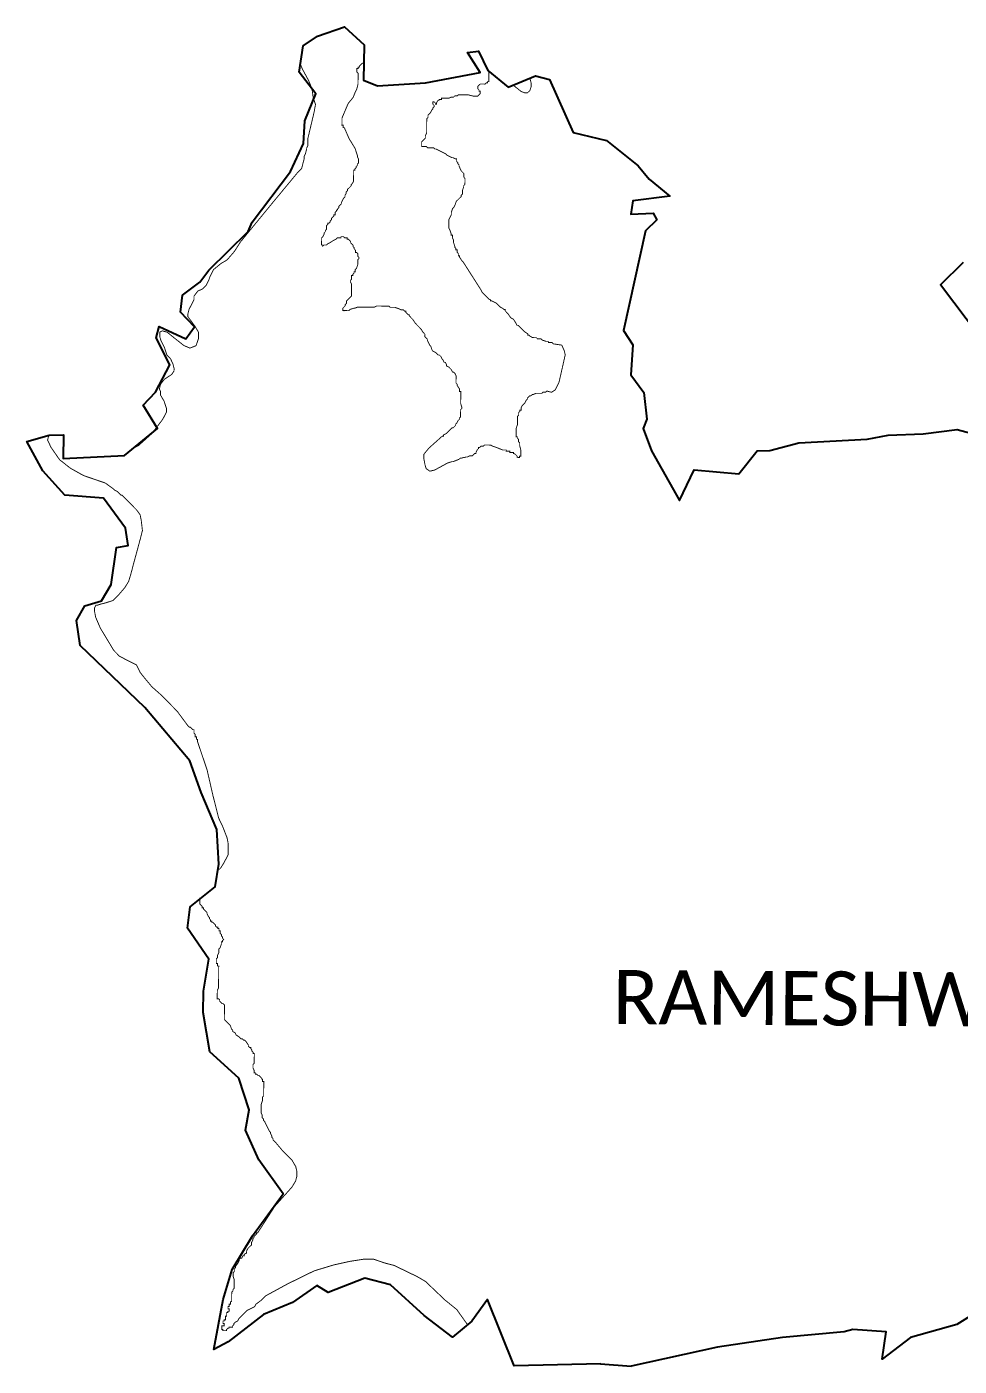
# Model space of a CAD drawing. Header units: metres. Extents: x 319749 to 325959, y 1825850 to 1830940.
# Drawn here: x 319749 to 322854, y 1826482 to 1830940 of the extents above; entities that cross this region are included whole.
import ezdxf

# ---------------------------------------------------------------- set-up
doc = ezdxf.new("R2010")
doc.units = ezdxf.units.M
for name, color, linetype in [('HAZARDS LINE', 1, 'Continuous'), ('village', 3, 'Continuous'), ('VILLAGE NAME', 250, 'Continuous')]:
    doc.layers.add(name, color=color, linetype=linetype)
doc.styles.get("Standard").update_dxf_attribs({"font": 'simplex.shx'})

msp = doc.modelspace()

# ---------------------------------------------------------------- linework, layer by layer
at = {"color": 3, "true_color": 0x00ff00, "flags": 128}
msp.add_lwpolyline([(321659.6, 1826490.3), (321761.3, 1826481.9)], dxfattribs=at)
at = {"layer": 'HAZARDS LINE', "lineweight": 18, "const_width": 3}
for points in [[(320106.5, 1829539.2), (320120.2, 1829545.9), (320164.9, 1829585.8), (320201.6, 1829633.9), (320213.9, 1829658), (320214, 1829670.1), (320206.1, 1829694.3), (320194.2, 1829714.6), (320194.3, 1829726.7), (320190.3, 1829734.8), (320194.5, 1829750.9), (320206.7, 1829766.9), (320231, 1829782.8), (320239.2, 1829794.9), (320239.3, 1829802.9), (320235.4, 1829819.1), (320227.4, 1829835.3), (320215.5, 1829847.5), (320207.6, 1829871.7), (320195.7, 1829896), (320191.8, 1829908.2), (320191.9, 1829924.3), (320200, 1829928.2), (320216.1, 1829924.1), (320236.1, 1829907.8), (320272.2, 1829879.3), (320292.2, 1829871), (320312.5, 1829878.9), (320320.7, 1829903), (320320.9, 1829923.2), (320309, 1829943.5), (320285.1, 1829975.9), (320285.1, 1829984), (320289.3, 1830000.1), (320305.7, 1830032.2), (320305.8, 1830044.3), (320318, 1830060.3), (320334.2, 1830068.2), (320346.4, 1830080.2), (320354.6, 1830096.3), (320358.7, 1830108.4), (320371, 1830132.4), (320395.4, 1830152.4), (320415.6, 1830164.3), (320440, 1830192.3), (320460.5, 1830224.4), (320562.3, 1830348.6), (320651.9, 1830456.7), (320664.1, 1830468.7), (320672.4, 1830500.9), (320672.5, 1830508.9), (320676.5, 1830516.9), (320680.7, 1830533), (320680.7, 1830537.1), (320684.8, 1830545.1), (320685, 1830569.3), (320705.9, 1830657.8), (320710.2, 1830682), (320702.3, 1830706.2), (320698.5, 1830734.5), (320686.7, 1830762.8), (320666.8, 1830799.3), (320659.7, 1830816.2)], [(320871, 1830821), (320864.5, 1830817.8), (320856.4, 1830809.8), (320856.3, 1830805.7), (320852.3, 1830805.8), (320852.3, 1830801.7), (320848.2, 1830801.8), (320848.1, 1830789.7), (320852.1, 1830785.6), (320851.8, 1830749.3), (320847.7, 1830733.2), (320843.6, 1830725.2), (320835.3, 1830705.1), (320819, 1830685.1), (320798.5, 1830636.9), (320798.3, 1830612.7), (320802.3, 1830612.7), (320802.2, 1830604.6), (320806.3, 1830604.6), (320822.1, 1830568.1), (320842, 1830535.7), (320849.8, 1830511.5), (320849.8, 1830507.4), (320853.8, 1830499.3), (320853.7, 1830487.2), (320849.6, 1830483.2), (320849.6, 1830479.2), (320845.5, 1830475.2), (320845.5, 1830471.2), (320841.4, 1830467.2), (320841.4, 1830463.2), (320837.3, 1830463.2), (320837, 1830426.9), (320832.9, 1830418.9), (320828.9, 1830414.9), (320828.8, 1830410.9), (320824.8, 1830406.9), (320816.7, 1830398.9), (320816.6, 1830394.8), (320812.6, 1830390.8), (320812.5, 1830386.8), (320808.4, 1830378.8), (320808.4, 1830374.7), (320804.3, 1830370.7), (320800.2, 1830362.7), (320796.1, 1830354.7), (320796.1, 1830350.6), (320792, 1830346.6), (320788, 1830342.7), (320787.9, 1830338.6), (320783.9, 1830334.6), (320783.8, 1830330.6), (320779.8, 1830330.6), (320779.8, 1830326.6), (320775.7, 1830322.6), (320775.6, 1830314.5), (320771.6, 1830314.6), (320771.6, 1830310.5), (320767.5, 1830306.5), (320763.4, 1830302.5), (320763.4, 1830298.5), (320759.3, 1830294.5), (320759.3, 1830290.5), (320755.3, 1830286.5), (320751.2, 1830286.5), (320751.2, 1830282.5), (320747.1, 1830278.5), (320747, 1830266.4), (320743, 1830262.4), (320742.9, 1830258.4), (320738.9, 1830254.4), (320738.8, 1830250.3), (320734.7, 1830242.3), (320730.7, 1830238.3), (320730.5, 1830214.1), (320734.5, 1830214.1), (320734.5, 1830210), (320738.5, 1830214), (320746.6, 1830214), (320750.6, 1830218), (320758.7, 1830221.9), (320770.9, 1830229.9), (320779, 1830233.9), (320783.1, 1830237.9), (320795.2, 1830237.8), (320795.2, 1830241.8), (320803.3, 1830241.7), (320807.2, 1830237.7), (320815.3, 1830237.6), (320815.3, 1830233.6), (320819.3, 1830233.5), (320823.3, 1830229.5), (320827.3, 1830225.4), (320827.3, 1830221.4), (320835.3, 1830213.2), (320835.2, 1830209.2), (320839.2, 1830205.1), (320839.2, 1830201.1), (320843.2, 1830197), (320843.1, 1830189), (320847.2, 1830188.9), (320851.2, 1830184.9), (320851.1, 1830176.8), (320855.1, 1830172.8), (320855, 1830168.7), (320851, 1830164.7), (320850.9, 1830148.6), (320846.7, 1830136.5), (320842.7, 1830132.5), (320842.6, 1830124.5), (320838.6, 1830124.5), (320838.5, 1830120.5), (320834.5, 1830116.5), (320834.4, 1830112.5), (320830.4, 1830112.5), (320830.3, 1830100.4), (320826.2, 1830096.4), (320826.2, 1830092.4), (320830.2, 1830084.3), (320829.8, 1830043.9), (320825.8, 1830040), (320817.6, 1830032), (320813.6, 1830028), (320813.5, 1830019.9), (320809.4, 1830015.9), (320809.4, 1830011.9), (320805.3, 1830007.9), (320801.3, 1830003.9), (320801.2, 1829995.8), (320805.2, 1829995.8), (320821.4, 1829995.6), (320825.4, 1829999.6), (320837.5, 1830003.6), (320841.6, 1830003.5), (320849.7, 1830007.5), (320906.1, 1830007), (320914.2, 1830011), (320954.5, 1830010.7), (320958.5, 1830006.6), (320974.6, 1830006.5), (320986.7, 1830002.3), (320994.7, 1829998.2), (321002.8, 1829998.2), (321006.8, 1829994.1), (321010.8, 1829994.1), (321010.8, 1829990), (321014.8, 1829986), (321018.8, 1829981.9), (321022.8, 1829981.9), (321022.8, 1829977.8), (321030.8, 1829969.7), (321034.8, 1829965.6), (321042.7, 1829953.5), (321050.7, 1829945.3), (321054.7, 1829941.3), (321058.7, 1829937.2), (321062.7, 1829933.2), (321066.7, 1829925.1), (321070.7, 1829921), (321074.7, 1829916.9), (321074.6, 1829908.9), (321078.6, 1829904.8), (321082.6, 1829900.7), (321082.6, 1829896.7), (321090.5, 1829880.5), (321094.5, 1829876.4), (321098.4, 1829864.3), (321102.4, 1829860.2), (321110.4, 1829856.1), (321118.4, 1829848), (321122.5, 1829848), (321130.5, 1829839.9), (321130.4, 1829835.8), (321134.4, 1829831.8), (321138.4, 1829823.7), (321142.4, 1829823.6), (321146.4, 1829815.5), (321146.3, 1829811.5), (321154.4, 1829807.4), (321158.4, 1829803.3), (321162.4, 1829799.3), (321166.3, 1829791.2), (321170.4, 1829791.1), (321174.4, 1829787.1), (321178.3, 1829779), (321178.3, 1829774.9), (321178.2, 1829762.9), (321178.1, 1829754.8), (321182.1, 1829750.7), (321182.1, 1829746.7), (321190, 1829734.5), (321190, 1829726.5), (321194, 1829726.4), (321193.9, 1829718.4), (321193.9, 1829714.3), (321193.9, 1829710.3), (321193.8, 1829702.2), (321193.7, 1829690.2), (321193.7, 1829686.1), (321197.6, 1829674), (321197.6, 1829670), (321193.5, 1829666), (321193.4, 1829653.9), (321193.4, 1829649.8), (321193.3, 1829645.8), (321193.3, 1829641.8), (321189.2, 1829637.8), (321189.2, 1829633.7), (321185.1, 1829629.7), (321181, 1829621.7), (321177, 1829617.7), (321176.9, 1829613.7), (321172.9, 1829609.7), (321168.8, 1829605.7), (321164.8, 1829605.7), (321160.7, 1829601.7), (321156.7, 1829597.7), (321152.6, 1829593.7), (321144.5, 1829585.7), (321136.4, 1829581.8), (321136.3, 1829577.7), (321132.3, 1829577.8), (321087.6, 1829537.8), (321071.3, 1829517.8), (321071.2, 1829501.7), (321075.1, 1829481.5), (321079, 1829469.4), (321091, 1829461.2), (321107.2, 1829465.1), (321143.6, 1829484.9), (321151.7, 1829488.9), (321163.8, 1829492.8), (321167.9, 1829492.8), (321188.1, 1829500.7), (321192.2, 1829504.7), (321196.2, 1829504.7), (321212.4, 1829508.6), (321216.4, 1829508.5), (321224.5, 1829512.5), (321228.5, 1829512.5), (321232.5, 1829512.4), (321236.6, 1829516.4), (321240.7, 1829520.4), (321244.7, 1829520.4), (321244.7, 1829524.4), (321248.8, 1829532.5), (321252.9, 1829536.5), (321252.9, 1829540.5), (321257, 1829540.4), (321261, 1829544.4), (321265.1, 1829544.4), (321269.1, 1829544.4), (321273.2, 1829548.4), (321277.2, 1829548.3), (321281.2, 1829548.3), (321285.2, 1829548.3), (321289.3, 1829548.2), (321293.3, 1829548.2), (321301.3, 1829544.1), (321313.4, 1829540), (321333.5, 1829531.7), (321345.6, 1829531.6), (321345.5, 1829527.6), (321353.6, 1829527.5), (321357.6, 1829527.5), (321357.6, 1829523.5), (321361.6, 1829523.5), (321369.7, 1829523.4), (321369.7, 1829519.4), (321373.7, 1829519.3), (321377.7, 1829515.3), (321381.7, 1829511.2), (321381.6, 1829507.2), (321385.7, 1829507.1), (321389.7, 1829507.1), (321389.7, 1829511.1), (321393.8, 1829511.1), (321393.8, 1829515.1), (321393.8, 1829519.1), (321393.9, 1829523.2), (321393.9, 1829531.2), (321390, 1829547.4), (321390.1, 1829551.4), (321390.1, 1829555.5), (321386.1, 1829559.5), (321386.1, 1829563.6), (321386.2, 1829567.6), (321382.2, 1829571.7), (321382.2, 1829575.7), (321378.2, 1829575.7), (321378.2, 1829579.8), (321378.3, 1829583.8), (321378.3, 1829587.8), (321378.3, 1829591.9), (321378.4, 1829603.9), (321382.6, 1829616), (321382.7, 1829636.2), (321382.8, 1829644.2), (321386.9, 1829648.2), (321386.9, 1829652.3), (321386.9, 1829656.3), (321391, 1829660.3), (321391, 1829664.3), (321395.1, 1829664.3), (321395.1, 1829672.3), (321399.2, 1829680.4), (321407.3, 1829688.4), (321411.4, 1829696.4), (321415.5, 1829700.4), (321415.5, 1829704.4), (321419.6, 1829708.4), (321423.7, 1829712.4), (321427.7, 1829712.4), (321431.8, 1829716.4), (321435.8, 1829716.4), (321443.9, 1829720.3), (321447.9, 1829720.3), (321452, 1829720.3), (321456, 1829720.2), (321460, 1829720.2), (321464, 1829720.2), (321468.1, 1829724.2), (321476.2, 1829724.1), (321480.2, 1829728.1), (321496.3, 1829723.9), (321508.5, 1829731.9), (321520.8, 1829756), (321529.1, 1829792.2), (321541.7, 1829848.5), (321537.8, 1829864.7), (321529.9, 1829880.9), (321501.7, 1829885.1), (321497.7, 1829889.2), (321493.7, 1829889.2), (321485.6, 1829889.3), (321485.6, 1829893.3), (321477.6, 1829893.4), (321465.5, 1829897.5), (321461.5, 1829901.6), (321457.5, 1829901.6), (321453.5, 1829901.7), (321449.4, 1829901.7), (321445.4, 1829905.8), (321441.4, 1829905.8), (321437.4, 1829905.8), (321433.3, 1829905.9), (321425.3, 1829910), (321421.3, 1829914), (321417.3, 1829914.1), (321417.3, 1829918.1), (321405.3, 1829926.3), (321401.3, 1829930.3), (321397.3, 1829934.4), (321389.3, 1829942.5), (321385.3, 1829946.6), (321381.3, 1829946.6), (321377.3, 1829954.7), (321369.4, 1829966.9), (321361.3, 1829971), (321349.4, 1829987.2), (321341.4, 1829995.3), (321341.4, 1829999.4), (321337.4, 1829999.4), (321333.4, 1830003.5), (321325.4, 1830007.6), (321313.4, 1830019.8), (321305.3, 1830023.9), (321297.3, 1830028), (321293.3, 1830028), (321293.3, 1830032), (321289.3, 1830032.1), (321277.3, 1830044.3), (321273.3, 1830048.3), (321269.3, 1830052.4), (321265.3, 1830056.4), (321261.3, 1830064.5), (321209.6, 1830145.6), (321201.6, 1830157.8), (321197.6, 1830161.8), (321189.7, 1830174), (321189.7, 1830178), (321185.7, 1830178.1), (321185.7, 1830186.1), (321181.8, 1830190.2), (321181.8, 1830198.3), (321177.8, 1830198.3), (321177.8, 1830202.3), (321173.8, 1830206.4), (321173.9, 1830210.4), (321169.9, 1830222.5), (321170, 1830230.6), (321166, 1830238.7), (321166.1, 1830242.7), (321166.1, 1830246.8), (321162.1, 1830246.8), (321162.1, 1830250.8), (321158.2, 1830263), (321154.2, 1830271.1), (321154.2, 1830275.1), (321154.3, 1830279.1), (321154.3, 1830283.2), (321154.3, 1830287.2), (321154.4, 1830291.2), (321154.4, 1830299.3), (321158.5, 1830307.3), (321162.6, 1830315.3), (321162.7, 1830323.4), (321166.8, 1830335.5), (321170.9, 1830339.5), (321175, 1830347.5), (321179.1, 1830359.6), (321183.2, 1830363.5), (321191.3, 1830371.5), (321195.4, 1830375.5), (321195.4, 1830379.6), (321199.5, 1830383.6), (321199.5, 1830387.6), (321199.6, 1830395.7), (321203.7, 1830407.7), (321203.8, 1830411.8), (321207.8, 1830415.8), (321207.9, 1830423.8), (321208, 1830431.9), (321208, 1830435.9), (321204, 1830440), (321204, 1830444), (321204.1, 1830452.1), (321200.1, 1830456.1), (321196.1, 1830460.2), (321192.1, 1830468.3), (321188.2, 1830476.4), (321188.2, 1830480.4), (321184.2, 1830484.5), (321184.2, 1830488.5), (321180.2, 1830492.6), (321180.3, 1830496.6), (321180.3, 1830500.7), (321176.3, 1830500.7), (321168.2, 1830504.8), (321164.2, 1830504.8), (321156.2, 1830508.9), (321148.2, 1830513), (321144.2, 1830517.1), (321128.1, 1830525.3), (321112, 1830533.5), (321108, 1830533.5), (321104, 1830537.6), (321100, 1830537.6), (321091.9, 1830537.7), (321087.9, 1830537.7), (321083.9, 1830537.7), (321079.9, 1830541.8), (321071.8, 1830541.9), (321067.8, 1830541.9), (321063.7, 1830541.9), (321063.8, 1830546), (321063.8, 1830550), (321063.8, 1830554), (321063.9, 1830558.1), (321067.9, 1830562.1), (321072, 1830566.1), (321076.1, 1830570.1), (321076.1, 1830578.1), (321080.2, 1830586.2), (321080.3, 1830590.2), (321080.3, 1830594.2), (321080.3, 1830598.2), (321080.4, 1830602.3), (321080.4, 1830606.3), (321080.4, 1830610.3), (321080.5, 1830614.4), (321080.5, 1830618.4), (321080.5, 1830622.4), (321080.6, 1830626.5), (321080.6, 1830634.5), (321084.7, 1830638.5), (321084.8, 1830646.6), (321088.8, 1830650.6), (321092.9, 1830654.6), (321097, 1830662.6), (321101.1, 1830666.6), (321101.1, 1830670.6), (321105.2, 1830674.6), (321105.2, 1830678.7), (321101.2, 1830682.7), (321101.2, 1830686.8), (321101.3, 1830690.8), (321105.3, 1830690.8), (321109.3, 1830686.7), (321109.3, 1830682.7), (321113.3, 1830682.6), (321113.3, 1830686.7), (321117.4, 1830694.7), (321121.5, 1830694.7), (321121.5, 1830698.7), (321129.6, 1830698.6), (321129.6, 1830702.7), (321133.6, 1830702.6), (321137.6, 1830702.6), (321145.7, 1830702.5), (321153.8, 1830702.5), (321161.9, 1830706.4), (321165.9, 1830706.4), (321169.9, 1830706.4), (321174, 1830710.4), (321178, 1830710.3), (321182.1, 1830710.3), (321186.1, 1830714.3), (321190.1, 1830714.3), (321194.2, 1830714.2), (321198.2, 1830714.2), (321202.2, 1830714.2), (321206.3, 1830714.1), (321210.3, 1830714.1), (321214.3, 1830714.1), (321218.4, 1830714), (321234.5, 1830709.9), (321242.5, 1830709.8), (321246.5, 1830709.8), (321250.6, 1830709.7), (321254.6, 1830713.7), (321258.7, 1830717.7), (321258.7, 1830721.7), (321258.8, 1830725.8), (321254.7, 1830725.8), (321254.8, 1830729.8), (321250.8, 1830733.9), (321250.8, 1830737.9), (321250.8, 1830742), (321254.9, 1830746), (321259, 1830750), (321263, 1830749.9), (321267, 1830749.9), (321271.1, 1830749.9), (321275.1, 1830749.8), (321279.2, 1830753.8), (321283.2, 1830753.8), (321283.2, 1830757.8), (321287.3, 1830757.8), (321287.3, 1830761.8), (321287.3, 1830765.9), (321287.4, 1830769.9), (321287.5, 1830782), (321287.5, 1830786), (321287.5, 1830790), (321287.5, 1830791.9)], [(321368.1, 1830746.4), (321395.8, 1830724.6), (321407.9, 1830720.5), (321415.9, 1830720.4), (321424.1, 1830728.4), (321428.2, 1830740.5), (321428.3, 1830752.6), (321424.4, 1830768.7), (321423.8, 1830769.3)], [(320385, 1828131), (320386.6, 1828132.5), (320386.6, 1828136.6), (320390.7, 1828136.5), (320394.7, 1828140.5), (320407, 1828160.6), (320411.1, 1828168.6), (320419.3, 1828184.7), (320419.6, 1828221), (320415.7, 1828241.2), (320399.9, 1828281.6), (320388, 1828305.9), (320368.5, 1828382.7), (320349.1, 1828467.5), (320317.6, 1828560.5), (320317.7, 1828568.6), (320313.6, 1828568.6), (320313.7, 1828576.6), (320309.7, 1828576.7), (320309.7, 1828584.7), (320305.7, 1828588.8), (320305.8, 1828600.9), (320301.8, 1828600.9), (320297.8, 1828605), (320293.8, 1828609.1), (320289.8, 1828609.1), (320285.8, 1828613.2), (320249.9, 1828661.8), (320198, 1828714.7), (320165.9, 1828743.2), (320142, 1828771.6), (320126, 1828791.9), (320114.1, 1828816.2), (320098.1, 1828824.4), (320074, 1828836.7), (320057.9, 1828844.9), (320038, 1828865.2), (320026, 1828885.5), (319994.2, 1828938.1), (319978.4, 1828974.6), (319974.5, 1828994.7), (319974.6, 1829006.8), (319978.7, 1829014.9), (319982.8, 1829014.8), (319994.9, 1829018.8), (320011.1, 1829022.7), (320035.3, 1829030.5), (320055.6, 1829050.5), (320076, 1829074.5), (320088.2, 1829094.6), (320096.5, 1829122.7), (320104.9, 1829154.9), (320125.7, 1829231.4), (320134, 1829263.5), (320130.2, 1829295.8), (320126.4, 1829316), (320114.4, 1829332.3), (320070.4, 1829377), (320066.4, 1829381), (320062.4, 1829381.1), (320054.4, 1829389.2), (320050.4, 1829393.3), (320042.4, 1829397.4), (320038.4, 1829401.4), (320010.3, 1829421.8), (319962.1, 1829438.3), (319938, 1829446.6), (319893.9, 1829471.2), (319857.8, 1829499.7), (319829.9, 1829540.2), (319818, 1829564.5), (319822.2, 1829580.6), (319822.5, 1829580.9)], [(321216, 1826620), (321212.5, 1826625.8), (321180.6, 1826670.5), (321140.6, 1826703), (321076.6, 1826764), (321048.5, 1826780.4), (320972.2, 1826817.3), (320940.1, 1826825.7), (320903.9, 1826838.1), (320871.6, 1826838.3), (320823.2, 1826830.7), (320770.7, 1826819), (320706, 1826799.4), (320617, 1826755.8), (320544.1, 1826716.1), (320536, 1826708.1), (320527.8, 1826700.1), (320511.6, 1826688.1), (320507.5, 1826680.1), (320483.2, 1826668.2), (320479.2, 1826664.2), (320475.1, 1826660.2), (320467, 1826652.2), (320462.9, 1826648.2), (320454.8, 1826640.2), (320450.7, 1826632.2), (320442.6, 1826628.2), (320438.5, 1826624.2), (320438.5, 1826620.2), (320434.4, 1826616.2), (320434.4, 1826612.2), (320422.3, 1826612.3), (320422.3, 1826608.2), (320418.2, 1826608.3), (320414.2, 1826604.3), (320414.1, 1826600.2), (320402, 1826600.3), (320402.1, 1826604.4), (320398.1, 1826604.4), (320398.2, 1826616.5), (320406.2, 1826616.4), (320406.3, 1826624.5), (320402.3, 1826624.5), (320402.3, 1826632.6), (320406.3, 1826632.6), (320406.4, 1826636.6), (320410.4, 1826636.6), (320410.5, 1826648.6), (320414.5, 1826648.6), (320414.6, 1826660.7), (320418.7, 1826660.7), (320418.7, 1826664.7), (320422.7, 1826664.7), (320422.8, 1826672.7), (320418.8, 1826672.8), (320418.8, 1826680.8), (320422.9, 1826680.8), (320422.9, 1826688.9), (320427, 1826688.8), (320427, 1826696.9), (320431.1, 1826696.9), (320431.3, 1826729.1), (320435.4, 1826733.1), (320435.4, 1826737.1), (320439.5, 1826741.1), (320439.7, 1826769.4), (320435.8, 1826781.5), (320435.9, 1826793.6), (320440, 1826797.6), (320440, 1826805.6), (320444.1, 1826809.6), (320444.1, 1826813.7), (320452.3, 1826825.7), (320456.4, 1826833.7), (320456.4, 1826837.8), (320460.5, 1826841.8), (320464.5, 1826841.7), (320468.6, 1826849.8), (320472.7, 1826849.7), (320472.7, 1826853.7), (320476.8, 1826857.7), (320480.8, 1826857.7), (320480.9, 1826865.8), (320485, 1826873.8), (320489, 1826877.8), (320497.1, 1826885.8), (320497.2, 1826893.9), (320501.3, 1826901.9), (320501.3, 1826905.9), (320505.4, 1826909.9), (320505.4, 1826914), (320509.5, 1826918), (320513.6, 1826921.9), (320513.6, 1826926), (320517.6, 1826925.9), (320574.8, 1827014.2), (320631.8, 1827078.2), (320644, 1827098.3), (320648.2, 1827114.4), (320648.3, 1827130.5), (320644.4, 1827146.6), (320632.5, 1827166.9), (320616.5, 1827183.2), (320600.5, 1827199.4), (320576.6, 1827227.8), (320568.6, 1827236), (320568.6, 1827240), (320564.6, 1827244.1), (320564.7, 1827248.1), (320560.7, 1827256.2), (320560.7, 1827260.2), (320556.7, 1827264.3), (320544.8, 1827288.6), (320540.9, 1827296.7), (320536.9, 1827300.7), (320536.9, 1827304.8), (320532.9, 1827308.8), (320533, 1827316.9), (320529, 1827325), (320529.3, 1827353.2), (320533.4, 1827365.3), (320533.5, 1827377.4), (320537.6, 1827381.4), (320538, 1827429.8), (320533.9, 1827429.8), (320534, 1827437.8), (320530, 1827437.9), (320530, 1827441.9), (320526, 1827446), (320522, 1827450), (320518, 1827450.1), (320514, 1827454.1), (320509.9, 1827454.2), (320510, 1827458.2), (320505.9, 1827458.2), (320506, 1827466.3), (320502, 1827474.4), (320502.1, 1827486.5), (320506.2, 1827490.5), (320506.5, 1827522.7), (320502.5, 1827522.8), (320502.5, 1827526.8), (320498.5, 1827530.9), (320498.5, 1827534.9), (320494.5, 1827539), (320494.6, 1827543), (320490.5, 1827543), (320486.5, 1827547.1), (320486.6, 1827551.1), (320478.6, 1827563.3), (320474.6, 1827567.4), (320470.6, 1827567.4), (320466.6, 1827571.5), (320462.5, 1827571.5), (320454.6, 1827579.6), (320446.5, 1827583.7), (320442.6, 1827591.8), (320434.5, 1827595.9), (320434.6, 1827599.9), (320430.6, 1827604), (320426.6, 1827616.1), (320422.6, 1827620.2), (320414.6, 1827628.3), (320410.6, 1827632.4), (320406.7, 1827636.5), (320407.1, 1827684.8), (320403.1, 1827688.9), (320399, 1827688.9), (320391, 1827697.1), (320391.1, 1827701.1), (320387.1, 1827705.2), (320383, 1827705.2), (320383.3, 1827733.4), (320387.4, 1827741.5), (320388, 1827814), (320383.9, 1827814.1), (320384, 1827822.1), (320380, 1827822.2), (320380.1, 1827838.3), (320384.2, 1827842.3), (320384.2, 1827850.3), (320388.3, 1827858.4), (320388.4, 1827870.5), (320392.5, 1827874.5), (320396.6, 1827886.5), (320396.7, 1827894.6), (320400.7, 1827894.5), (320400.8, 1827898.6), (320404.8, 1827902.6), (320400.8, 1827906.6), (320400.9, 1827910.7), (320396.9, 1827914.7), (320396.9, 1827918.8), (320392.9, 1827922.8), (320393, 1827930.9), (320388.9, 1827930.9), (320389, 1827939), (320385, 1827939), (320385, 1827943.1), (320381, 1827943.1), (320377, 1827947.2), (320377, 1827951.2), (320373, 1827955.3), (320369, 1827959.3), (320365, 1827959.4), (320365, 1827963.4), (320361, 1827963.4), (320361, 1827967.5), (320357, 1827971.5), (320357.1, 1827975.5), (320353.1, 1827979.6), (320349.1, 1827987.7), (320349.1, 1827991.7), (320345.1, 1827995.8), (320337.2, 1828003.9), (320337.2, 1828008), (320333.2, 1828008), (320333.2, 1828012), (320329.2, 1828016.1), (320325.2, 1828020.2), (320325.4, 1828040.3), (320329.4, 1828040.3), (320329.4, 1828040.6)]]:
    msp.add_lwpolyline(points, dxfattribs=at)
msp.add_lwpolyline([(320805.2, 1829991.7), (320805.2, 1829995.8)], close=True, dxfattribs=at)
at = {"layer": 'village', "color": 3, "true_color": 0x00ff00}
for points in [[(321660.7, 1826490.4, 0), (321372.3, 1826483.3, 0), (321283.1, 1826703.7, 0), (321230.3, 1826632, 0), (321166.5, 1826578.7, 0), (321071.8, 1826650.8, 0), (320959.7, 1826753.3, 0), (320874.6, 1826774.8, 0), (320752.4, 1826727.8, 0), (320714.7, 1826750.3, 0), (320633.3, 1826694.3, 0), (320536.7, 1826654.3, 0), (320419.2, 1826563.4, 0), (320372.1, 1826537.6, 0), (320403.2, 1826704, 0), (320432.9, 1826804.2, 0), (320500, 1826916.3, 0), (320602.2, 1827056.1, 0), (320521.5, 1827169.4, 0), (320476.7, 1827267.2, 0), (320489, 1827334.9, 0), (320455.5, 1827441.1, 0), (320358, 1827528.1, 0), (320336, 1827659, 0), (320337.7, 1827730.9, 0), (320354.9, 1827836.9, 0), (320283.9, 1827939.7, 0), (320292.5, 1828011.4, 0), (320376.5, 1828077.9, 0), (320388.6, 1828153.1, 0), (320381.2, 1828268.9, 0), (320329.5, 1828391.8, 0), (320291.7, 1828497.6, 0), (320142.5, 1828674.3, 0), (319927.1, 1828880.9, 0), (319914.1, 1828964.3, 0), (319942.3, 1829012.5, 0), (319998.2, 1829029.4, 0), (320029.7, 1829084.1, 0), (320048.1, 1829206.8, 0), (320086.6, 1829213.3, 0), (320078, 1829271.2, 0), (320004.4, 1829371, 0), (319875.7, 1829381.2, 0), (319802, 1829462.2, 0), (319748.9, 1829559.5, 0), (319823.2, 1829581.1, 0), (319871.6, 1829582.1, 0), (319870.2, 1829503.2, 0), (320074.8, 1829512.9, 0), (320184.6, 1829603.7, 0), (320136.1, 1829681.1, 0), (320177.4, 1829724.7, 0), (320225.4, 1829814.9, 0), (320179.9, 1829904.9, 0), (320190, 1829942.3, 0), (320278.1, 1829902.1, 0), (320307.1, 1829942.1, 0), (320260.2, 1829990.8, 0), (320267.4, 1830046.9, 0), (320324.8, 1830090.7, 0), (320355, 1830129.8, 0), (320486, 1830258.7, 0), (320499.8, 1830290.3, 0), (320627.2, 1830459.3, 0), (320670.2, 1830551.5, 0), (320674.4, 1830627.2, 0), (320711.9, 1830717.2, 0), (320655.4, 1830789.3, 0), (320669.5, 1830876.6, 0), (320717.4, 1830909.1, 0), (320807.1, 1830940.5, 0), (320872.1, 1830880.8, 0), (320870, 1830762.6, 0), (320916.4, 1830743.5, 0), (321076.2, 1830754.3, 0), (321258.6, 1830788.4, 0), (321216.2, 1830855.2, 0), (321252.7, 1830859.8, 0), (321284.1, 1830794.7, 0), (321351.4, 1830739.5, 0), (321442.8, 1830777.1, 0), (321489.7, 1830765.5, 0), (321568.3, 1830588.2, 0), (321679.4, 1830561.9, 0), (321784.1, 1830478.1, 0), (321821.2, 1830432.9, 0), (321890, 1830376.3, 0), (321766.8, 1830361.2, 0), (321760.7, 1830316.3, 0), (321834.7, 1830320, 0), (321846.7, 1830298.1, 0), (321809.5, 1830261.8, 0), (321736.2, 1829929.4, 0), (321766.5, 1829881.3, 0), (321760.2, 1829782.3, 0), (321803.6, 1829723.4, 0), (321813.5, 1829634.3, 0), (321801.1, 1829603.8, 0), (321828.5, 1829529, 0), (321922.3, 1829363.1, 0), (321971.3, 1829466.2, 0), (322120.4, 1829452.7, 0), (322181.1, 1829529.2, 0), (322222.7, 1829530.6, 0), (322319.3, 1829555.4, 0), (322546.9, 1829567.9, 0), (322617.4, 1829580.6, 0), (322733.8, 1829585, 0), (322846.7, 1829600.3, 0), (322958.4, 1829570.5, 0)], [(322921.1, 1829909, 0), (322791.2, 1830081.1, 0), (322867.5, 1830157, 0)], [(322916.6, 1826664.7, 0), (322845.7, 1826620.3, 0), (322691.3, 1826577, 0), (322596.8, 1826505.5, 0), (322610, 1826596.4, 0), (322499.2, 1826604.7, 0), (322470.8, 1826595.9, 0), (322265.2, 1826577.1, 0), (322049.1, 1826545, 0), (321761.3, 1826481.9, 0)]]:
    msp.add_polyline3d(points, dxfattribs=at)

# ---------------------------------------------------------------- texts
at = {"layer": 'VILLAGE NAME', "insert": (321700.3, 1827801.3), "char_height": 180.345, "attachment_point": 1, "rotation": 359.6139}
msp.add_mtext_dynamic_manual_height_columns('{\\fCalibri|b0|i0|c0|p34;RAMESHWAR}', width=1779.605, gutter_width=901.7, heights=[0], dxfattribs=at)

doc.saveas('drawing.dxf')
